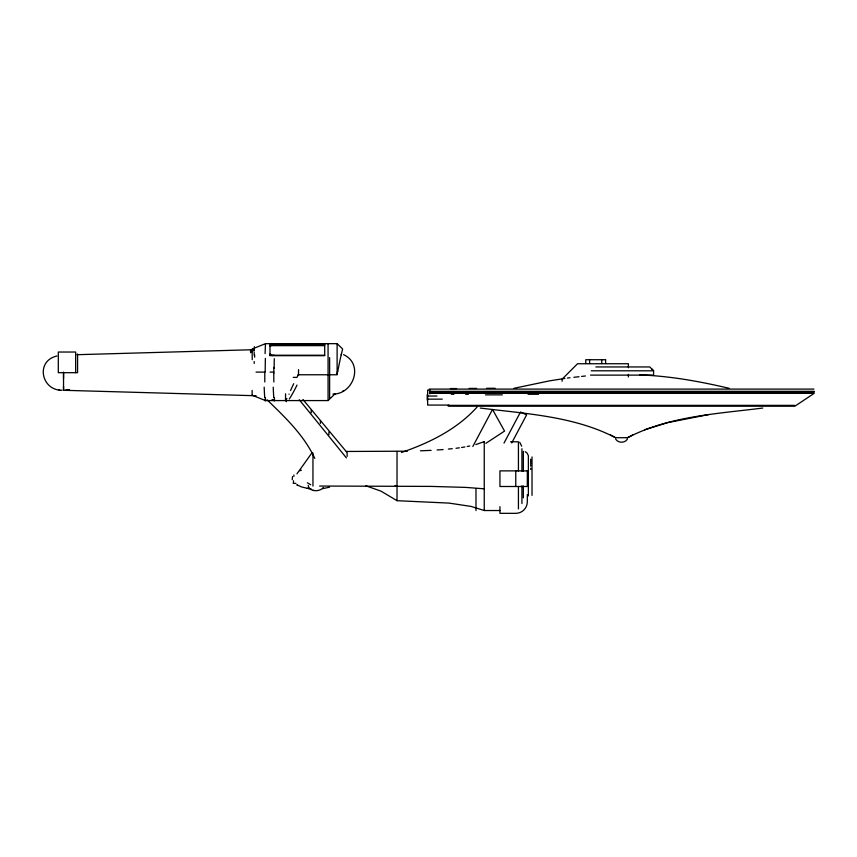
<?xml version="1.0" encoding="UTF-8"?>
<svg xmlns="http://www.w3.org/2000/svg" width="857" height="857" viewBox="0 0 857 857"><rect width="100%" height="100%" fill="white"/><g stroke="black" fill="none" stroke-linecap="round" stroke-linejoin="round"><path stroke-width="1.29" d="M63.536 389.956L63.536 386.303M63.536 378.644L63.536 372.688M254.186 349.463L254.186 348.349M252.108 349.474L252.237 359.694M254.197 355.334L254.186 352.302M254.186 348.906L254.186 348.553M273.854 367.396L273.844 373.288M250.469 351.488L250.49 350.717M252.151 390.396L252.108 394.906M285.574 393.77L285.51 399.94M265.081 353.598L265.445 344.128M274.508 343.893L270.266 346.089M293.587 480.766L293.287 483.402L295.965 483.369M308.199 485.383C308.938 491.961 319.929 492.186 323.293 487.483M341.257 354.819L342.618 348.96L337.112 343.668L265.466 343.668L252.108 349.056M292.505 476.578L292.226 479.759M298.065 375.045L297.004 377.391L293.233 377.391M286.881 398.516L286.527 399.158M472.828 446.508L492.507 409.442L504.548 431.082L485.833 443.348M504.012 443.08L520.51 412.013L526.594 414.927L511.725 442.919M286.195 399.769L285.799 400.455M627.42 439.127C624.892 443.24 618.208 443.24 615.669 439.127M296.94 473.857L312.194 452.539M477.124 407C457.102 429.293 429.432 442.908 401.472 452.485M252.108 395.184L265.466 400.573L328.07 400.573L334.851 394.038M250.49 350.609L254.186 348.221M56.958 355.998C35.137 360.947 41.318 390.61 62.079 390.256M332.934 394.113C353.502 394.199 364.075 364.096 343.593 354.648M254.186 350.052L250.49 352.677M342.65 391.242L343.861 390.588M632.745 434.949L627.56 437.713C669.028 416.106 717.255 413.792 762.773 408.05M484.248 441.634L475.849 444.558M299.907 470.75L301.396 470.204M644.732 429.743L667.582 422.651L708.685 414.563M274.079 355.227L272.419 355.516A27.028 14.912 0 0 1 270.319 354.23L270.009 353.995M322.532 488.661L329.559 487.194M65.346 390.224L69.406 389.571M513.996 388.307L549.466 380.872L564.849 378.44M467.204 446.518L469.765 446.004M68.217 389.839L67.349 389.999M334.294 393.931L335.044 393.802M461.602 447.493L464.848 446.958M456.02 448.275L459.395 447.825M567.409 378.033L569.991 377.744M573.858 377.305L579.011 376.716M581.582 376.427L585.449 375.977M448.361 449.068L452.282 448.682M437.113 449.979L443.144 449.582M420.433 450.814L431.082 450.364M76.905 354.702L253.404 349.699M346.324 451.468L407.418 451.189M269.987 345.639L324.696 345.639M269.987 355.227L324.696 355.227M605.588 359.726L585.77 359.726L585.76 363.475M595.851 366.946L649.756 366.946L653.612 370.802L653.57 375.12L590.527 375.12M591.276 370.802L653.57 370.802L651.652 368.874M256.05 372.109L264.792 372.099L264.792 373.298A31.763 1.607 90 0 0 264.802 381.997M270.094 372.099L273.833 372.099M298.193 374.766L337.112 374.766L337.112 343.668M486.701 388.275L495.014 388.275M450.396 388.553L456.642 388.553M469.186 388.403L476.578 388.403M429.153 389.099L813.936 389.099M430.31 390.106L427.654 390.106L427.654 405.072L448.907 405.072M429.721 391.328L814.15 391.328M429.721 391.724L814.15 391.724M429.732 392.527L813.936 392.527M429.507 393.352L814.15 393.352L794.889 406.197L448.2 406.197M451.275 394.284L453.91 394.284M465.747 394.284L468.383 394.284M528.062 394.284L538.539 394.284M485.437 394.863L502.32 394.863M427.654 396.03L436.952 396.03M427.654 399.148L442.266 399.148M448.2 405.372L794.76 405.372M480.295 408.05C525.812 413.802 574.051 416.095 615.519 437.713L626.135 437.713M626.317 437.713L627.474 437.713M510.547 441.784L518.431 441.784L518.431 471.479M319.629 486.048L431.082 486.401L465.929 487.408L484.248 488.811M365.885 485.801L380.958 491.115L397.027 500.692L449.079 503.102L471.05 506.412L484.248 510.526L500.027 510.526M256.072 395.752L63.536 390.289L63.536 372.109M639.536 374.916C669.788 375.977 699.687 381.386 729.103 388.307M311.037 488.833L308.306 488.501M297.561 485.255L296.811 484.837L301.9 487.055L308.006 488.447M307.149 488.319L309.206 488.629M59.733 389.999L58.854 389.839M313.094 490.268L313.769 490.418M395.077 485.523L397.027 486.048M272.087 399.587L274.519 400.562M525.191 451.725L526.894 452.839L528.276 455.474M610.538 434.949L615.54 437.713M307.352 482.791L310.716 484.741M267.063 399.823C285.113 417.284 304.053 435.238 314.755 458.356M519.717 442.266L521.677 446.176M299.275 399.748L346.378 457.895M302.939 399.491L347.085 452.56L347.171 456.385M274.39 397.519L274.497 400.026M265.338 397.53L265.445 400.026M254.218 361.536L254.218 363.432M628.395 367.717L628.395 363.743L577.543 363.743L562.128 379.158L562.128 381.247M628.395 374.338L628.395 376.994M605.599 359.726L605.599 363.475M601.743 359.726L601.743 363.475M589.605 359.726L589.605 363.475M532.015 456.92L532.015 495.389M530.697 459.202L530.697 464.13M530.697 465.105L530.697 466.133M530.697 468.318L530.697 469.475M528.362 456.385L528.362 495.924M527.323 494.639L527.323 501.784A11.559 11.559 0 0 1 515.764 513.332L499.942 513.332L499.942 506.658M523.348 451.371L523.348 471.104M523.348 486.015L523.348 497.831M521.924 448.725L521.924 471.104M521.924 485.78L521.924 503.541M518.431 486.615L518.431 508.919M515.764 470.879L515.764 486.497M484.248 441.784L484.248 510.526M475.989 489.09L475.989 510.526M429.957 391.681L429.957 393.802M427.193 394.788L427.193 400.123M397.027 451.468L397.027 500.659M329.613 357.605L329.613 397.841M328.938 431.96L328.938 434.778M328.07 343.668L328.07 400.573M320.4 420.573L320.4 423.379M312.955 452.946L312.955 486.048M311.22 410.139L311.22 412.785M293.897 474.982L293.897 476.428M77.569 353.984L77.569 372.688L58.308 372.688L58.308 352.034L75.652 352.034L75.652 372.688M336.994 374.209A33.155 1.35 -79.2 0 1 337.615 371.06M273.844 381.997A31.763 1.607 90 0 1 273.769 373.341M273.801 397.541A29.706 1.907 -89.8 0 1 273.233 387.182M274.422 399.533A26.106 0.911 89.7 0 1 274.229 400.937M298.493 375.27A30.681 1.018 -89.6 0 1 298.557 369.646M297.025 385.05A36.562 5.603 -67.2 0 1 289.302 398.966M293.715 383.69A30.702 1.082 -65.8 0 1 290.491 390.556M286.442 401.676A26.267 3.032 -70.6 0 1 286.067 401.162M289.023 394.274A23.31 1.286 -67 0 1 289.109 394.038M337.626 371.927A29.888 0.9 -79.1 0 1 341.461 353.63M274.133 368.339A30.295 0.975 -89.6 0 1 274.294 358.697M265.188 372.024A30.97 1.028 -89.6 0 1 265.381 358.397M264.749 397.541A29.706 1.907 -89.8 0 1 264.192 387.182M265.37 399.544A26.106 0.911 89.7 0 1 265.177 400.947M254.604 354.755A25.742 0.889 -89.7 0 1 254.658 357.208M254.336 346.678A24.971 0.686 -89.5 0 1 254.4 346.806M254.186 350.599A23.568 0.771 88.8 0 1 254.208 350.867M324.696 344.375L269.987 344.375L269.987 355.687L324.696 355.687L324.696 344.375M527.323 470.879L499.942 470.879L499.942 486.497L527.323 486.497L527.323 470.879"/></g></svg>
